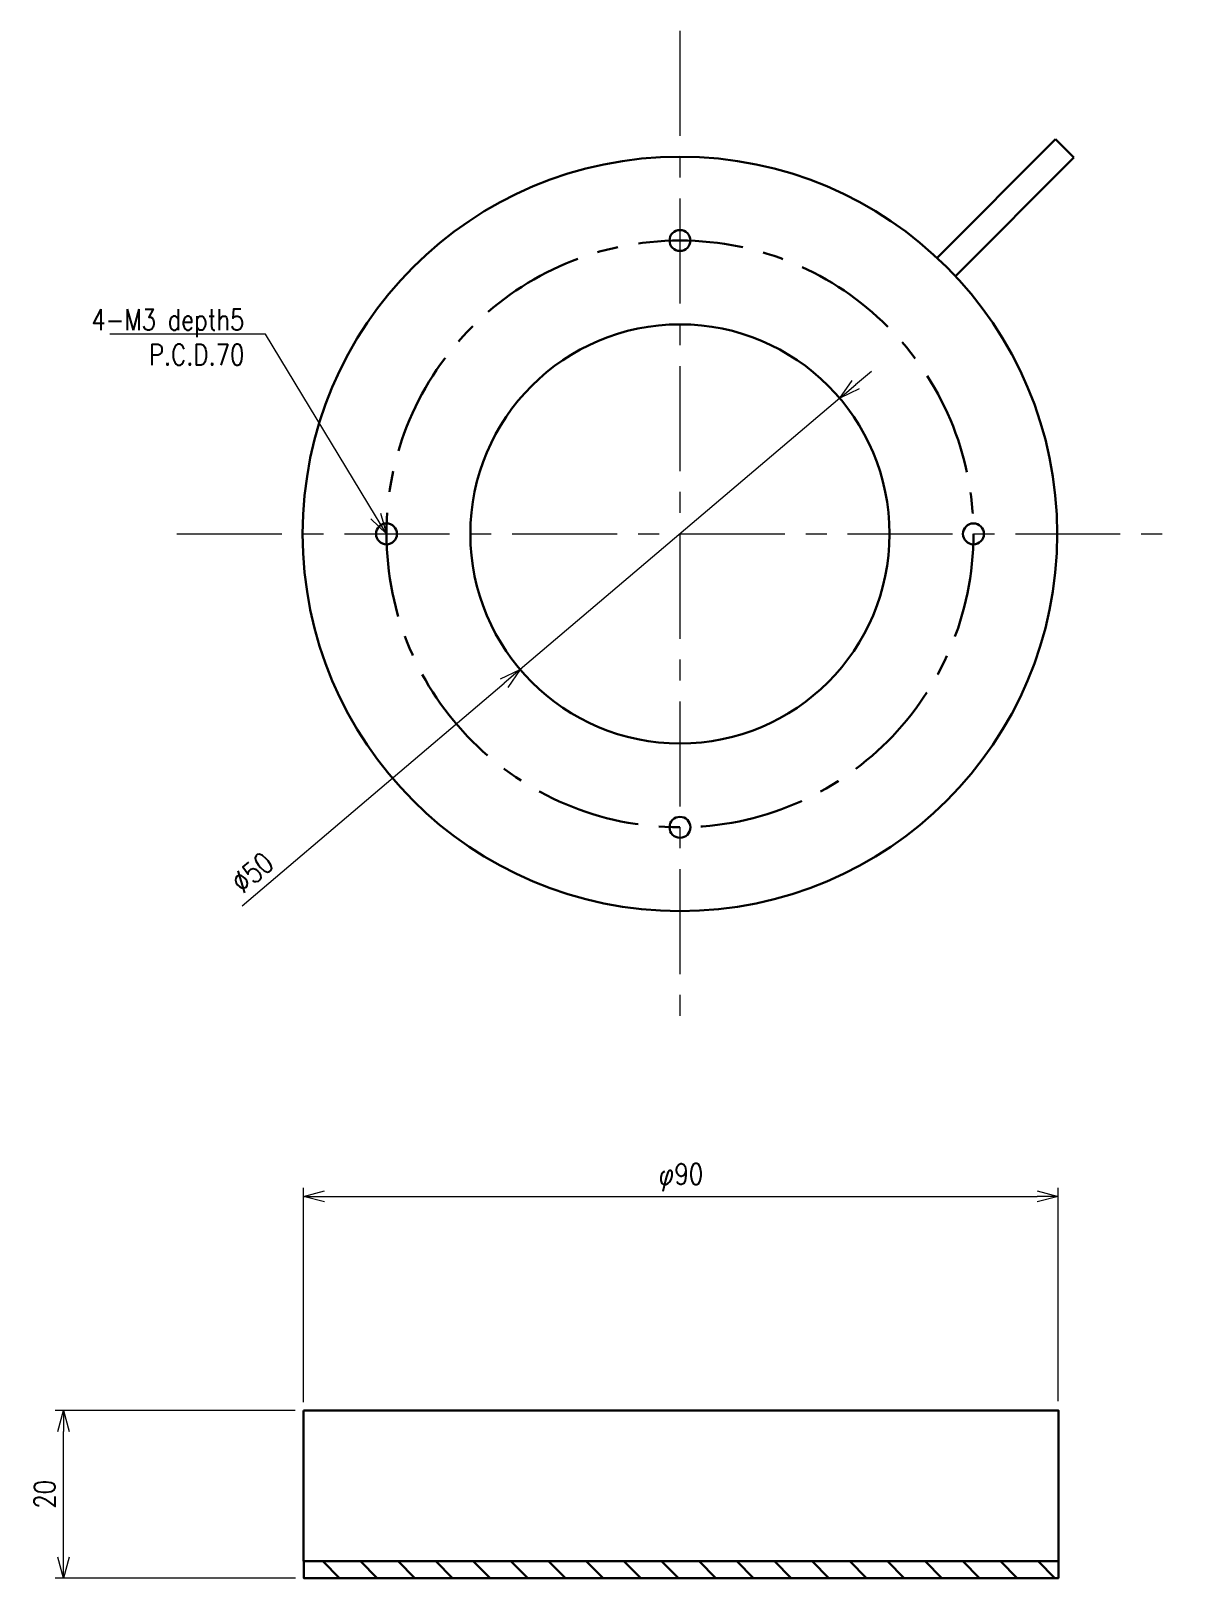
# Model space of a CAD drawing. Header units: millimetres. Extents: x 135 to 272, y 53 to 237.
import ezdxf
from ezdxf import colors
from ezdxf.entities.mleader import LeaderData, LeaderLine
from ezdxf.math import Vec2, Vec3

# ---------------------------------------------------------------- set-up
doc = ezdxf.new("R2010")
doc.units = ezdxf.units.MM
doc.linetypes.add('CENTER', pattern=[2, 1.25, -0.25, 0.25, -0.25])
doc.layers.get('0').update_dxf_attribs({"lineweight": 30})
doc.layers.get('Defpoints').update_dxf_attribs({"lineweight": 9})
doc.layers.add('2KD_寸法１', color=7, linetype='Continuous', lineweight=15)
doc.layers.add('2KD_寸法１ @ 1', color=7, linetype='Continuous', lineweight=15)
doc.styles.get("Standard").update_dxf_attribs({"font": 'simplex.shx', "width": 0.8, "bigfont": 'extfont.shx'})
doc.dimstyles.new('KD-STD', dxfattribs={"dimscale": 0, "dimtxt": 2.5, "dimasz": 2.5, "dimexe": 1, "dimexo": 1, "dimgap": 1, "dimtad": 1, "dimdsep": 46, "dimtxsty": 'Standard', "dimblk": 'OPEN30', "dimcen": 0, "dimadec": 0, "dimazin": 0, "dimtfac": 1, "dimtmove": 0, "dimatfit": 3, "dimldrblk": 'OPEN30', "dimfxl": 1, "dimtolj": 1, "dimtzin": 0, "dimlwd": 15, "dimlwe": 15, "dimarcsym": 0})

# ---------------------------------------------------------------- blocks, each defined once
blk = doc.blocks.new('_Open30')
at = {"lineweight": -2}
for p, q in [((-1, 0.268), (0, 0)), ((0, 0), (-1, -0.268)), ((0, 0), (-1, 0))]:
    blk.add_line(p, q, dxfattribs=at)
blk = doc.blocks.new('*D24')
at = {"layer": '2KD_寸法１', "color": 0, "lineweight": 15}
for p, q in [((166.3, 72.92), (137.67, 72.92)), ((138.67, 55.42), (138.67, 70.42)), ((166.32, 52.92), (137.67, 52.92))]:
    blk.add_line(p, q, dxfattribs=at)
at = {"layer": 'Defpoints', "color": 0}
for p in [(138.67, 72.92), (167.3, 72.92), (167.32, 52.92)]:
    blk.add_point(p, dxfattribs=at)
at = {"layer": '2KD_寸法１', "color": 0, "lineweight": 15, "xscale": 2.5, "yscale": 2.5, "zscale": 2.5}
for p, rotation in [((138.67, 72.92), 90), ((138.67, 52.92), 270)]:
    blk.add_blockref('_Open30', p, dxfattribs=dict(at, rotation=rotation))
at = {"layer": '2KD_寸法１', "color": 0, "insert": (136.42, 62.92), "char_height": 2.5, "attachment_point": 5, "rotation": 90}
blk.add_mtext('\\A1;20', dxfattribs=at)
blk = doc.blocks.new('*D26')
at = {"layer": '2KD_寸法１', "color": 0, "lineweight": 15}
for p, q in [((167.3, 73.92), (167.3, 99.46)), ((169.8, 98.46), (254.8, 98.46)), ((257.3, 74.04), (257.3, 99.46))]:
    blk.add_line(p, q, dxfattribs=at)
at = {"layer": 'Defpoints', "color": 0}
for p in [(257.3, 98.46), (167.3, 72.92), (257.3, 73.04)]:
    blk.add_point(p, dxfattribs=at)
at = {"layer": '2KD_寸法１', "color": 0, "lineweight": 15, "xscale": 2.5, "yscale": 2.5, "zscale": 2.5, "rotation": 180}
blk.add_blockref('_Open30', (167.3, 98.46), dxfattribs=at)
at = {"layer": '2KD_寸法１', "color": 0, "lineweight": 15, "xscale": 2.5, "yscale": 2.5, "zscale": 2.5}
blk.add_blockref('_Open30', (257.3, 98.46), dxfattribs=at)
at = {"layer": '2KD_寸法１', "color": 0, "insert": (212.3, 100.71), "char_height": 2.5, "attachment_point": 5}
blk.add_mtext('\\A1;φ90', dxfattribs=at)
blk = doc.blocks.new('*D27')
at = {"layer": '2KD_寸法１', "color": 0, "lineweight": 15}
for p, q in [((233.14, 195.29), (235.05, 196.91)), ((231.24, 193.67), (193.14, 161.29)), ((159.97, 133.1), (191.23, 159.67))]:
    blk.add_line(p, q, dxfattribs=at)
at = {"layer": 'Defpoints', "color": 0}
for p in [(231.24, 193.67), (193.14, 161.29)]:
    blk.add_point(p, dxfattribs=at)
at = {"layer": '2KD_寸法１', "color": 0, "lineweight": 15, "xscale": 2.5, "yscale": 2.5, "zscale": 2.5}
for p, rotation in [((231.24, 193.67), 220.3623159188249), ((193.14, 161.29), 40.36231591882493)]:
    blk.add_blockref('_Open30', p, dxfattribs=dict(at, rotation=rotation))
at = {"layer": '2KD_寸法１', "color": 0, "insert": (161.2, 137.1), "char_height": 2.5, "attachment_point": 5, "rotation": 40.3623}
blk.add_mtext('\\A1;∅50', dxfattribs=at)
blk = doc.blocks.new('A$C27263649')
for p, q in [((89.77, 92.08), (75.66, 77.94)), ((89.77, 92.08), (91.97, 89.89)), ((77.86, 75.75), (91.97, 89.89))]:
    blk.add_line(p, q)
for centre, radius in [((45, 45), 45), ((45, 80), 1.25), ((45, 45), 25), ((10, 45), 1.25), ((80, 45), 1.25), ((45, 10), 1.25)]:
    blk.add_circle(centre, radius)

msp = doc.modelspace()

# ---------------------------------------------------------------- hatches: boundary and pattern name
h = msp.add_hatch()
h.set_pattern_fill('LINE', color=256, angle=135, style=0)
h.set_pattern_definition([(135, (12.1604, -34.614), (-2.245064, -2.245064), [])])
h.paths.add_polyline_path([(257.32, 52.924), (257.32, 54.924), (167.32, 54.924), (167.32, 52.924)])

# ---------------------------------------------------------------- linework, layer by layer
for points in [[(167.297, 72.924), (257.32, 72.924), (257.32, 54.924), (167.297, 54.924)], [(167.32, 54.924), (257.32, 54.924), (257.32, 52.924), (167.32, 52.924)]]:
    msp.add_lwpolyline(points, close=True)
at = {"linetype": 'CENTER', "ltscale": 10}
msp.add_circle((212.188, 177.481), 35, dxfattribs=at)
at = {"layer": '2KD_寸法１', "linetype": 'CENTER', "ltscale": 10}
for p, q in [((212.188, 237.481), (212.188, 117.481)), ((152.188, 177.481), (272.188, 177.481))]:
    msp.add_line(p, q, dxfattribs=at)

# ---------------------------------------------------------------- block references
msp.add_blockref('A$C27263649', (167.188, 132.481))

# ---------------------------------------------------------------- dimensions: what is measured, and where the dimension line sits
at = {"layer": '2KD_寸法１ @ 1'}
dim = msp.add_diameter_dim_2p(p1=(231.237, 193.671), p2=(193.139, 161.29), dimstyle='KD-STD', override={"dimscale": 1, "dimtix": 0, "dimtofl": 1, "dimtmove": 0, "dimatfit": 3}, dxfattribs=at)
dim.commit()
dim.dimension.update_dxf_attribs({"geometry": '*D27', "text_midpoint": (162.66, 135.385), "dimtype": 163})
dim = msp.add_linear_dim(base=(257.297, 98.463), p1=(167.297, 72.924), p2=(257.297, 73.038), text='φ<>', dimstyle='KD-STD', override={"dimscale": 1, "dimtix": 0, "dimtofl": 1, "dimtmove": 0, "dimatfit": 3}, dxfattribs=at)
dim.commit()
dim.dimension.update_dxf_attribs({"geometry": '*D26', "text_midpoint": (212.297, 100.713)})
dim = msp.add_linear_dim(base=(138.674, 72.924), p1=(167.32, 52.924), p2=(167.297, 72.924), angle=90, dimstyle='KD-STD', override={"dimscale": 1, "dimtix": 0, "dimtofl": 1, "dimtmove": 0, "dimatfit": 3}, dxfattribs=at)
dim.commit()
dim.dimension.update_dxf_attribs({"geometry": '*D24', "text_midpoint": (136.424, 62.924)})

# ---------------------------------------------------------------- leaders
ml = msp.add_multileader_mtext('Standard', dxfattribs=at)
ml.set_content('4-M3 depth5\\PP.C.D.70', color=256)
ml.set_leader_properties(lineweight=15)
ml.set_arrow_properties(name='OPEN30')
ml.build(insert=Vec2(0, 0))
ml.multileader.update_dxf_attribs({"text_left_attachment_type": 6, "text_right_attachment_type": 6, "dogleg_length": 1.5, "arrow_head_size": 2.5})
ctx = ml.context
ctx.base_point, ctx.char_height, ctx.arrow_head_size, ctx.landing_gap_size, ctx.plane_origin = Vec3(139.661, 201.295), 2.5, 2.5, 1, Vec3(177.188, 177.481)
ctx.left_attachment, ctx.right_attachment, ctx.text_align_type = 6, 6, 2
notes = []
notes.append((ctx, [(0, (1, 1, 0), (162.742, 201.295), (-1, 0), 1.5, [(0, [(177.188, 177.481)], 0, [])])]))
ctx.mtext.insert, ctx.mtext.alignment, ctx.mtext.flow_direction = Vec3(160.242, 204.295), 3, 5
for ctx, leaders in notes:
    for number, flags, end, landing, length, lines in leaders:
        leader = LeaderData()
        leader.index, (leader.has_last_leader_line, leader.has_dogleg_vector, leader.attachment_direction) = number, flags
        leader.last_leader_point, leader.dogleg_vector, leader.dogleg_length = Vec3(end), Vec3(landing), length
        for number, points, colour, breaks in lines:
            line = LeaderLine()
            line.index, line.vertices, line.color, line.breaks = number, Vec3.list(points), colors.encode_raw_color(colour), breaks
            leader.lines.append(line)
        ctx.leaders.append(leader)

doc.saveas('drawing.dxf')
